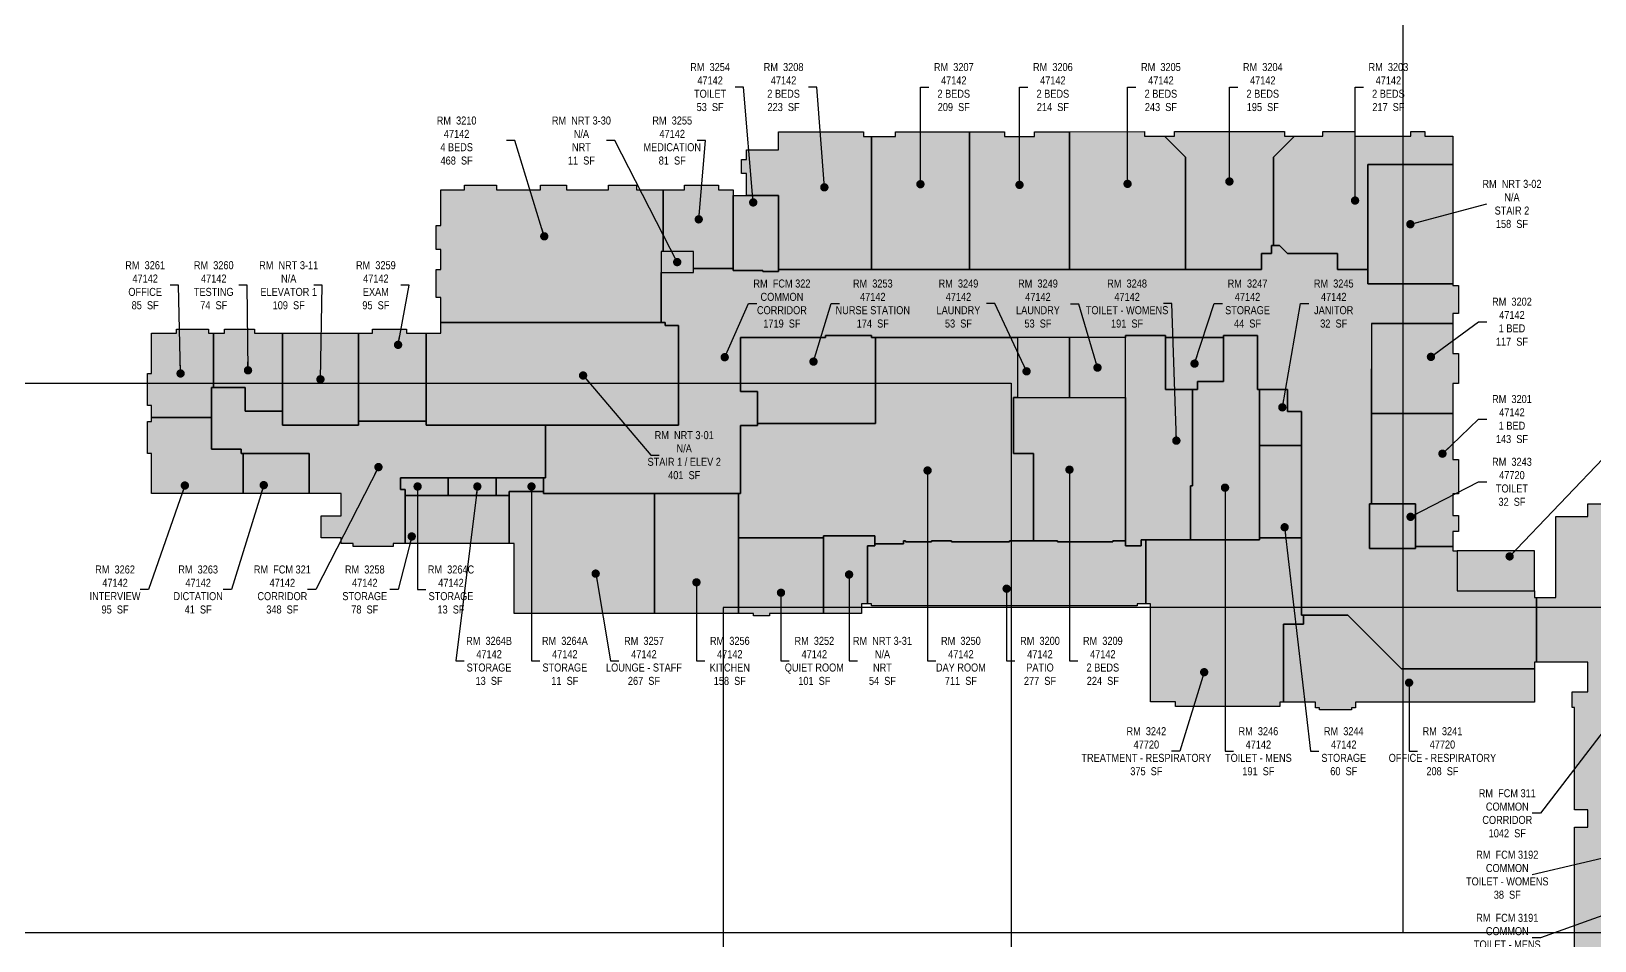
# Model space of a CAD drawing. Header units: inches. Extents: x -324 to 5663, y -491 to 4257.
# Drawn here: x 906 to 3251, y 1010 to 2373 of the extents above; entities that cross this region are included whole.
import ezdxf

# ---------------------------------------------------------------- set-up
doc = ezdxf.new("R2010")
doc.units = ezdxf.units.IN
doc.header["$LTSCALE"] = 48
doc.header["$MEASUREMENT"] = 0
for name, color, linetype in [('0-LABEL', 3, 'Continuous'), ('1-NRT', 200, 'Continuous'), ('1-NRT-PTN', 253, 'Continuous'), ('3-FCM', 190, 'Continuous'), ('3-FCM-PTN', 9, 'Continuous'), ('4-OCC', 6, 'Continuous'), ('4-OCC-PTN', 95, 'Continuous')]:
    doc.layers.add(name, color=color, linetype=linetype)
doc.layers.add('VP-Window', color=2, linetype='Continuous', plot=False)
doc.styles.add('ArialN', font='ARIALN.TTF')
doc.dimstyles.new('AB-200', dxfattribs={"dimscale": 200, "dimtxt": 0.070312, "dimasz": 0.0625, "dimexe": 0.0625, "dimexo": 0.125, "dimgap": 0.1875, "dimtad": 0, "dimdec": 4, "dimrnd": 0.0625, "dimzin": 0, "dimdsep": 46, "dimlunit": 4, "dimtxsty": 'ArialN', "dimblk": 'ARCHTICK', "dimcen": 0.0625, "dimclrd": 256, "dimclre": 256, "dimclrt": 256, "dimadec": 0, "dimazin": 0, "dimtfac": 1, "dimtdec": 4, "dimtofl": 0, "dimtmove": 2, "dimatfit": 3, "dimldrblk": 'DOT', "dimfxl": 0, "dimfrac": 2, "dimtolj": 1, "dimtzin": 0, "dimlwd": -1, "dimlwe": -1, "dimarcsym": 0})

# ---------------------------------------------------------------- blocks, each defined once
blk = doc.blocks.new('_ArchTick')
at = {"const_width": 0.15}
blk.add_lwpolyline([(-0.5, -0.5), (0.5, 0.5)], dxfattribs=at)
blk = doc.blocks.new('_Dot')
at = {"lineweight": -2}
blk.add_line((-0.5, 0), (-1, 0), dxfattribs=at)
at = {"const_width": 0.5}
blk.add_lwpolyline([(-0.25, 0, 1), (0.25, 0, 1)], format="xyb", close=True, dxfattribs=at)

msp = doc.modelspace()

# ---------------------------------------------------------------- hatches: boundary and pattern name
at = {"layer": '1-NRT-PTN'}
for points in [[(2910.5, 2173.5), (3037.77962, 2173.5), (3037.77962, 1994.71625), (2910.5, 1994.71625)], [(1899, 2043), (1850.5, 2043), (1850.5, 2011.5), (1899, 2011.5)], [(1520.5, 1936.49498), (1856.5, 1936.49498), (1856.5, 1932), (1876.5, 1932), (1876.5, 1782.5), (1498.44951, 1782.5), (1498.44951, 1920.5), (1520.5, 1920.5)], [(1282.77962, 1920.5), (1396.77962, 1920.5), (1396.77962, 1782.5), (1282.77962, 1782.5)], [(2094, 1500.5), (2094, 1616.96908), (2170.97256, 1616.96908), (2170.97256, 1602), (2160, 1602), (2160, 1515), (2151, 1515), (2151, 1500.5)]]:
    msp.add_hatch(color=256, dxfattribs=at).paths.add_polyline_path(points)
at = {"layer": '3-FCM-PTN'}
for points in [[(3163.5, 1524.3241), (3163.5, 1427.16877), (3160.5, 1427.16877), (3160.5, 1417.16877), (2961, 1417.16877), (2880.38983, 1497.77894), (2811, 1497.77894), (2811, 1803), (2790, 1803), (2790, 1836), (2745, 1836), (2745, 1917), (2694, 1917), (2694, 1914), (2607, 1914), (2607, 1917), (2547, 1917), (2547, 1914), (2165.93203, 1914), (2165.93203, 1917), (2097, 1917), (2097, 1914), (1969.86592, 1914), (1969.86592, 1833), (1994.93, 1833), (1995, 1782), (1969.87389, 1782), (1969.87389, 1680.5), (1674, 1680.5), (1674, 1704), (1677, 1704), (1677, 1782.5), (1876.5, 1782.5), (1876.5, 1932), (1856.5, 1932), (1856.5, 1936.49498), (1850.5, 1936.49498), (1850.5, 2011.5), (1899, 2011.5), (1899, 2017.5), (1958.58244, 2017.5), (1958.58244, 2014.5), (2003.20176, 2014.5), (2003.20176, 2013), (2026.77962, 2013), (2026.77962, 2016), (2751, 2016), (2751, 2040), (2766, 2040), (2766, 2052), (2778, 2052), (2790, 2040), (2865, 2040), (2865, 2016), (2910.5, 2016.14388), (2910.5, 1994.71625), (3037.77962, 1994.71625), (3037.77962, 1992.25502), (3046.13981, 1992.25502), (3046.13981, 1950.25502), (3037.77962, 1950.25502), (3037.77962, 1934.9867), (2916, 1934.9867), (2916, 1665), (2913, 1665), (2913, 1597.70249), (2982, 1597.77019), (2982, 1601.0198), (3037.71544, 1601.0198), (3037.77962, 1594.5), (3044.49837, 1594.5), (3044.49837, 1534.3241), (3160.5, 1534.3241), (3160.5, 1524.3241)], [(3613.73572, 1646.17644), (3613.73572, 1548), (3544.5, 1548), (3544.5, 1515), (3360.5, 1515), (3360.5, 1549), (3334.5, 1549), (3334.5, 1509), (3371.5, 1509), (3371.5, 1426), (3334.5, 1426), (3334.5, 1400), (3353.5, 1400), (3353.5, 1206), (3334.5, 1206), (3334.5, 1180), (3363.49586, 1180), (3363.49586, 1063.375), (3340.5, 1063.375), (3340.5, 833), (3240.5, 833), (3240.5, 836), (3220.5, 836), (3220.5, 924), (3240.5, 924), (3240.5, 950), (3220.5, 950), (3220.5, 1180), (3240.5, 1180), (3240.5, 1206), (3220.5, 1206), (3220.5, 1359.5), (3216.73572, 1359.5), (3216.73572, 1382.95943), (3240.5, 1382.95943), (3240.5, 1427.16877), (3163.5, 1427.16877), (3163.5, 1524.3241), (3192.5, 1524.3241), (3192.5, 1646), (3240.5, 1646), (3240.5, 1665), (3334.5, 1665), (3334.5, 1646), (3360.5, 1646), (3360.5, 1665), (3552, 1665), (3552, 1646.17644)]]:
    msp.add_hatch(color=256, dxfattribs=at).paths.add_polyline_path(points)
at = {"layer": '4-OCC-PTN'}
h = msp.add_hatch(color=52, dxfattribs=at)
h.dxf.hatch_style = 1
h.paths.add_polyline_path([(1978.77962, 2127.25502), (1978.77962, 2160.25502), (1971.13981, 2160.25502), (1971.13981, 2181.25502), (1978.77962, 2181.25502), (1978.77962, 2195.5), (2026.77962, 2195.5), (2026.77962, 2222.76392), (2153.86276, 2222.76392), (2153.86276, 2215.80293), (2165.96938, 2215.7972), (2165.96938, 2016), (2026.77962, 2016), (2026.77962, 2127.25502)])
h = msp.add_hatch(color=52, dxfattribs=at)
h.dxf.hatch_style = 1
h.paths.add_polyline_path([(2166.0639, 2016), (2166.0639, 2076), (2165.96938, 2215.79714), (2201.89354, 2215.79714), (2201.89354, 2222.85857), (2312.96306, 2222.85857), (2312.96306, 2016)])
h = msp.add_hatch(color=52, dxfattribs=at)
h.dxf.hatch_style = 1
h.paths.add_polyline_path([(2312.96306, 2016), (2312.96306, 2222.85857), (2365.44049, 2222.85857), (2365.44839, 2215.86121), (2410.43971, 2215.69799), (2410.46557, 2222.82637), (2463.15879, 2222.82637), (2463.15879, 2016)])
h = msp.add_hatch(color=52, dxfattribs=at)
h.dxf.hatch_style = 1
h.paths.add_polyline_path([(2463.15879, 2016), (2463.15879, 2222.82637), (2575.44049, 2222.87721), (2575.44049, 2216.15162), (2605.34511, 2216.15162), (2637, 2184.43862), (2637, 2016)])
h = msp.add_hatch(color=52, dxfattribs=at)
h.dxf.hatch_style = 1
h.paths.add_polyline_path([(2637, 2016), (2637, 2184.43862), (2605.34511, 2216.15162), (2620.44049, 2216.15162), (2620.44049, 2222.88798), (2785.44049, 2222.91905), (2785.44049, 2216.17473), (2800.34865, 2216.17473), (2769, 2184.79633), (2769, 2052), (2766, 2052), (2766, 2040), (2751, 2040), (2751, 2016)])
h = msp.add_hatch(color=52, dxfattribs=at)
h.dxf.hatch_style = 1
h.paths.add_polyline_path([(2769, 2052), (2769, 2184.79633), (2800.34865, 2216.17473), (2842.77962, 2216.17473), (2842.79871, 2223.01351), (2890.77962, 2223.01351), (2890.77962, 2216.23674), (2974.77962, 2216.23674), (2974.77962, 2222.9879), (2995.80701, 2222.9879), (2995.80701, 2216.23674), (3037.77962, 2216.23674), (3037.77962, 2173.5), (2910.5, 2173.5), (2910.5, 2016.14388), (2865, 2016.14388), (2865, 2040), (2790, 2040), (2778, 2052)])
h = msp.add_hatch(color=52, dxfattribs=at)
h.dxf.hatch_style = 1
h.paths.add_polyline_path([(1520.5, 1936.49498), (1520.5, 1974.25502), (1513.5, 1974.25502), (1513.5, 2016.25502), (1520.5, 2016.25502), (1520.5, 2046.25502), (1513.5, 2046.25502), (1513.5, 2082.25502), (1520.5, 2082.25502), (1520.5, 2135.5), (1555.77962, 2135.5), (1555.77962, 2142.5), (1603.77962, 2142.5), (1603.77962, 2135.5), (1669.77962, 2135.5), (1669.77962, 2142.5), (1708.77962, 2142.5), (1708.77962, 2135.5), (1771.77962, 2135.5), (1771.77962, 2142.5), (1813.77962, 2142.5), (1813.77962, 2135.5), (1853.5, 2135.5), (1853.5, 2043), (1850.5, 2043), (1850.5, 1936.49498)])
h = msp.add_hatch(color=52, dxfattribs=at)
h.dxf.hatch_style = 1
h.paths.add_polyline_path([(1853.5, 2043), (1853.5, 2135.5), (1885.77962, 2135.5), (1885.77962, 2142.5), (1936.77962, 2142.5), (1936.77962, 2135.5), (1958.58244, 2135.5), (1958.58244, 2017.5), (1899, 2017.5), (1899, 2043)])
h = msp.add_hatch(color=52, dxfattribs=at)
h.dxf.hatch_style = 1
h.paths.add_polyline_path([(2026.77962, 2013), (2003.20176, 2013), (2003.20176, 2014.5), (1958.58244, 2014.5), (1958.58244, 2127.25502), (2026.77962, 2127.25502)])
h = msp.add_hatch(color=52, dxfattribs=at)
h.dxf.hatch_style = 1
h.paths.add_polyline_path([(1176.5, 1794), (1086.5, 1794), (1086.5, 1812.25502), (1080.5, 1812.25502), (1080.5, 1860.25502), (1086.5, 1860.25502), (1086.5, 1920.5), (1123.77962, 1920.5), (1123.77962, 1926.5), (1171.77962, 1926.5), (1171.77962, 1920.5), (1179.5, 1920.5), (1179.5, 1839), (1176.5, 1839)])
h = msp.add_hatch(color=52, dxfattribs=at)
h.dxf.hatch_style = 1
h.paths.add_polyline_path([(1179.5, 1839), (1179.5, 1920.5), (1195.77962, 1920.5), (1195.77962, 1926.5), (1240.77962, 1926.5), (1240.77962, 1920.5), (1282.77962, 1920.5), (1282.77962, 1803.5), (1227, 1803.5), (1227, 1839)])
h = msp.add_hatch(color=52, dxfattribs=at)
h.dxf.hatch_style = 1
h.paths.add_polyline_path([(1396.77962, 1788.5), (1396.77962, 1920.5), (1417.77962, 1920.5), (1417.77962, 1926.5), (1468.77962, 1926.5), (1468.77962, 1920.5), (1498.44951, 1920.5), (1498.44951, 1788.5)])
h = msp.add_hatch(color=52, dxfattribs=at)
h.dxf.hatch_style = 1
h.paths.add_polyline_path([(2916.5, 1934.9867), (3037.77962, 1934.9867), (3037.77962, 1890.25502), (3046.13981, 1890.25502), (3046.13981, 1845.25502), (3037.77962, 1845.25502), (3037.77962, 1799.99928), (2916, 1799.99928)])
h = msp.add_hatch(color=52, dxfattribs=at)
h.dxf.hatch_style = 1
h.paths.add_polyline_path([(1995, 1785), (2172, 1785), (2171.93203, 1914), (2385, 1914), (2385, 1824), (2379, 1824), (2379, 1740), (2409, 1740), (2409, 1609.5), (2373, 1609.5), (2373, 1608), (2286, 1608), (2286, 1609.48454), (2256, 1609.48454), (2256, 1608), (2217, 1608), (2217, 1609.48454), (2214, 1609.48454), (2214, 1605), (2170.97256, 1605), (2170.97256, 1616.96908), (2094, 1616.96908), (2094, 1613.98454), (1966.75572, 1613.98454), (1966.75572, 1680.5), (1969.87389, 1680.5), (1969.87389, 1782), (1994.99995, 1782.03449)])
h = msp.add_hatch(color=52, dxfattribs=at)
h.dxf.hatch_style = 1
h.paths.add_polyline_path([(1995, 1785), (1994.93, 1832.9999), (1969.86592, 1833), (1969.86592, 1914), (2097, 1914), (2097, 1917), (2165.93203, 1917), (2165.93203, 1914), (2171.93203, 1914), (2172, 1785)])
h = msp.add_hatch(color=52, dxfattribs=at)
h.dxf.hatch_style = 1
h.paths.add_polyline_path([(2385, 1824), (2463, 1824), (2463, 1914), (2385, 1914)])
h = msp.add_hatch(color=52, dxfattribs=at)
h.dxf.hatch_style = 1
h.paths.add_polyline_path([(2463, 1824), (2547, 1824), (2547, 1914), (2463, 1914)])
h = msp.add_hatch(color=52, dxfattribs=at)
h.dxf.hatch_style = 1
h.paths.add_polyline_path([(2644.5, 1611), (2570.5, 1611), (2570.5, 1602), (2547, 1602), (2547, 1917), (2607, 1917), (2607, 1836), (2647.5, 1836), (2647.5, 1692), (2644.5, 1692)])
h = msp.add_hatch(color=52, dxfattribs=at)
h.dxf.hatch_style = 1
h.paths.add_polyline_path([(2607, 1836), (2607, 1914), (2694, 1914), (2694, 1848), (2655, 1848), (2655, 1836)])
h = msp.add_hatch(color=52, dxfattribs=at)
h.dxf.hatch_style = 1
h.paths.add_polyline_path([(2644.5, 1611), (2644.5, 1692), (2647.5, 1692), (2647.5, 1836), (2655, 1836), (2655, 1848), (2694, 1848), (2694, 1917), (2745, 1917), (2745, 1836), (2748, 1836), (2748, 1611)])
h = msp.add_hatch(color=52, dxfattribs=at)
h.dxf.hatch_style = 1
h.paths.add_polyline_path([(1677, 1782.5), (1677, 1704), (1459.77962, 1704), (1459.77962, 1686.5), (1467, 1686.5), (1467, 1605.25502), (1449, 1605.25502), (1449, 1600.75502), (1389, 1600.75502), (1389, 1605.25502), (1371, 1605.25502), (1371, 1614), (1341, 1614), (1341, 1647), (1371, 1647), (1371, 1680.5), (1323, 1680.5), (1323, 1740), (1221, 1740), (1221, 1746.5), (1176.5, 1746.5), (1176.5, 1839), (1227, 1839), (1227, 1803.5), (1282.77962, 1803.5), (1282.77962, 1782.5), (1396.77962, 1782.5), (1396.77962, 1788.5), (1498.44951, 1788.5), (1498.44951, 1782.5)])
h = msp.add_hatch(color=52, dxfattribs=at)
h.dxf.hatch_style = 1
h.paths.add_polyline_path([(2748, 1752), (2748, 1836), (2790, 1836), (2790, 1803), (2811, 1803), (2811, 1752)])
h = msp.add_hatch(color=52, dxfattribs=at)
h.dxf.hatch_style = 1
h.paths.add_polyline_path([(2409, 1609.5), (2409, 1740), (2379, 1740), (2379, 1824), (2547, 1824), (2547, 1609.48291), (2528, 1609.46908), (2528, 1607.96908), (2445, 1608), (2445, 1609.5)])
h = msp.add_hatch(color=52, dxfattribs=at)
h.dxf.hatch_style = 1
h.paths.add_polyline_path([(1224, 1740), (1224, 1680.5), (1086.5, 1680.5), (1086.5, 1740.25502), (1080.5, 1740.25502), (1080.5, 1788.25502), (1086.5, 1788.25502), (1086.5, 1794), (1176.5, 1794), (1176.5, 1746.5), (1221, 1746.5), (1221, 1740)])
h = msp.add_hatch(color=52, dxfattribs=at)
h.dxf.hatch_style = 1
h.paths.add_polyline_path([(2916, 1799.99928), (3037.77962, 1799.99928), (3037.77962, 1731), (3046.13981, 1731), (3046.13981, 1680), (3037.77962, 1680), (3037.77962, 1647.25502), (3046.13981, 1647.25502), (3046.13981, 1623.25502), (3037.77962, 1623.25502), (3037.71544, 1601.0198), (2981.99954, 1601.0198), (2982, 1665), (2916, 1665)])
h = msp.add_hatch(color=52, dxfattribs=at)
h.dxf.hatch_style = 1
h.paths.add_polyline_path([(1224, 1680.5), (1224, 1740), (1323, 1740), (1323, 1680.5)])
h = msp.add_hatch(color=52, dxfattribs=at)
h.dxf.hatch_style = 1
h.paths.add_polyline_path([(2748, 1614), (2748, 1752), (2811, 1752), (2811, 1614)])
h = msp.add_hatch(color=52, dxfattribs=at)
h.dxf.hatch_style = 1
h.paths.add_polyline_path([(1467, 1677.5), (1467, 1686.5), (1459.77962, 1686.5), (1459.77962, 1704), (1531.5, 1704), (1531.5, 1677.5)])
h = msp.add_hatch(color=52, dxfattribs=at)
h.dxf.hatch_style = 1
h.paths.add_polyline_path([(1531.5, 1704), (1603.5, 1704), (1603.5, 1677.5), (1531.5, 1677.5)])
h = msp.add_hatch(color=52, dxfattribs=at)
h.dxf.hatch_style = 1
h.paths.add_polyline_path([(1603.5, 1677.5), (1603.5, 1704), (1674, 1704), (1674, 1683.5), (1623, 1683.5), (1623, 1677.5)])
h = msp.add_hatch(color=52, dxfattribs=at)
h.dxf.hatch_style = 1
h.paths.add_polyline_path([(1467, 1677.5), (1623, 1677.5), (1623, 1605.25502), (1467, 1605.25502)])
h = msp.add_hatch(color=52, dxfattribs=at)
h.dxf.hatch_style = 1
h.paths.add_polyline_path([(1623, 1605.25502), (1623, 1683.5), (1674, 1683.5), (1674, 1680.5), (1840.5, 1680.5), (1840.5, 1500.5), (1630.5, 1500.5), (1630.5, 1605.25502)])
h = msp.add_hatch(color=52, dxfattribs=at)
h.dxf.hatch_style = 1
h.paths.add_polyline_path([(1966.75572, 1500.5), (1840.5, 1500.5), (1840.5, 1680.5), (1966.75572, 1680.5)])
for points in [[(2913, 1665), (2982, 1665), (2982, 1597.77019), (2913, 1597.77019)], [(2577.5, 1515), (2577.5, 1611), (2748, 1611), (2748, 1614), (2811, 1614), (2811, 1497.77894), (2814, 1497.77894), (2814, 1484.53098), (2784, 1484.53098), (2784, 1367.5), (2778.24147, 1367.5), (2778.24147, 1360.83172), (2622.07465, 1360.83172), (2622, 1367.64835), (2584.5, 1367.64835), (2584.5, 1515)], [(3044.49837, 1534.3241), (3160.5, 1534.3241), (3160.5, 1594.5), (3044.49837, 1594.5)], [(2784, 1367.5), (2784, 1484.53098), (2814, 1484.53098), (2814, 1497.77894), (2880.38983, 1497.77894), (2961, 1417.16877), (3160.5, 1417.16877), (3160.5, 1367.5), (2892, 1367.5), (2892, 1359), (2886, 1359), (2886, 1356), (2838, 1356), (2838, 1359), (2832, 1359), (2832, 1367.5)]]:
    msp.add_hatch(color=33, dxfattribs=at).paths.add_polyline_path(points)
h = msp.add_hatch(color=52, dxfattribs=at)
h.dxf.hatch_style = 1
h.paths.add_polyline_path([(1966.75572, 1500.5), (1966.75572, 1613.98454), (2094, 1613.98454), (2094, 1500.5), (2013, 1500.5), (2013, 1497), (1989, 1497), (1989, 1500.5)])
h = msp.add_hatch(color=52, dxfattribs=at)
h.dxf.hatch_style = 1
h.paths.add_polyline_path([(2170.97256, 1605), (2214, 1605), (2214, 1609.48454), (2217, 1609.48454), (2217, 1608), (2256, 1608), (2256, 1609.48454), (2286, 1609.48454), (2286, 1608), (2373, 1608), (2373, 1609.5), (2445, 1609.5), (2445, 1608), (2528, 1608), (2528, 1609.46908), (2547, 1609.48291), (2547, 1602), (2570.5, 1602), (2570.5, 1611), (2577.5, 1611), (2577.5, 1515), (2564.5, 1515), (2564.5, 1512), (2166, 1512), (2166, 1515), (2160, 1515), (2160, 1602), (2170.97256, 1602)])

# ---------------------------------------------------------------- linework, layer by layer
at = {"layer": '1-NRT'}
for points in [[(2910.5, 2173.5), (3037.77962, 2173.5), (3037.77962, 1994.71625), (2910.5, 1994.71625)], [(1899, 2043), (1850.5, 2043), (1850.5, 2011.5), (1899, 2011.5)], [(1520.5, 1936.49498), (1856.5, 1936.49498), (1856.5, 1932), (1876.5, 1932), (1876.5, 1782.5), (1498.44951, 1782.5), (1498.44951, 1920.5), (1520.5, 1920.5)], [(1282.77962, 1920.5), (1396.77962, 1920.5), (1396.77962, 1782.5), (1282.77962, 1782.5)], [(2094, 1500.5), (2094, 1616.96908), (2170.97256, 1616.96908), (2170.97256, 1602), (2160, 1602), (2160, 1515), (2151, 1515), (2151, 1500.5)]]:
    msp.add_lwpolyline(points, close=True, dxfattribs=at)
at = {"layer": '3-FCM'}
msp.add_lwpolyline([(3340.5, 833), (3240.5, 833), (3240.5, 836), (3220.5, 836), (3220.5, 924), (3240.5, 924), (3240.5, 950), (3220.5, 950), (3220.5, 1180), (3240.5, 1180), (3240.5, 1206), (3220.5, 1206), (3220.5, 1359.5), (3216.73572, 1359.5), (3216.73572, 1382.95943), (3240.5, 1382.95943), (3240.5, 1427.16877), (3163.5, 1427.16877), (3163.5, 1524.3241), (3192.5, 1524.3241), (3192.5, 1646), (3240.5, 1646), (3240.5, 1665), (3334.5, 1665)], dxfattribs=at)
at = {"layer": '4-OCC'}
for points in [[(1978.77962, 2127.25502), (1978.77962, 2160.25502), (1971.13981, 2160.25502), (1971.13981, 2181.25502), (1978.77962, 2181.25502), (1978.77962, 2195.5), (2026.77962, 2195.5), (2026.77962, 2222.76392), (2153.86276, 2222.76392), (2153.86276, 2215.80293), (2165.96938, 2215.7972), (2165.96938, 2016), (2026.77962, 2016), (2026.77962, 2127.25502)], [(2166.0639, 2016), (2166.0639, 2076), (2165.96938, 2215.79714), (2201.89354, 2215.79714), (2201.89354, 2222.85857), (2312.96306, 2222.85857), (2312.96306, 2016)], [(2312.96306, 2016), (2312.96306, 2222.85857), (2365.44049, 2222.85857), (2365.44839, 2215.86121), (2410.43971, 2215.69799), (2410.46557, 2222.82637), (2463.15879, 2222.82637), (2463.15879, 2016)], [(2463.15879, 2016), (2463.15879, 2222.82637), (2575.44049, 2222.87721), (2575.44049, 2216.15162), (2605.34511, 2216.15162), (2637, 2184.43862), (2637, 2016)], [(2637, 2016), (2637, 2184.43862), (2605.34511, 2216.15162), (2620.44049, 2216.15162), (2620.44049, 2222.88798), (2785.44049, 2222.91905), (2785.44049, 2216.17473), (2800.34865, 2216.17473), (2769, 2184.79633), (2769, 2052), (2766, 2052), (2766, 2040), (2751, 2040), (2751, 2016)], [(2769, 2052), (2769, 2184.79633), (2800.34865, 2216.17473), (2842.77962, 2216.17473), (2842.79871, 2223.01351), (2890.77962, 2223.01351), (2890.77962, 2216.23674), (2974.77962, 2216.23674), (2974.77962, 2222.9879), (2995.80701, 2222.9879), (2995.80701, 2216.23674), (3037.77962, 2216.23674), (3037.77962, 2173.5), (2910.5, 2173.5), (2910.5, 2016.14388), (2865, 2016.14388), (2865, 2040), (2790, 2040), (2778, 2052)], [(1520.5, 1936.49498), (1520.5, 1974.25502), (1513.5, 1974.25502), (1513.5, 2016.25502), (1520.5, 2016.25502), (1520.5, 2046.25502), (1513.5, 2046.25502), (1513.5, 2082.25502), (1520.5, 2082.25502), (1520.5, 2135.5), (1555.77962, 2135.5), (1555.77962, 2142.5), (1603.77962, 2142.5), (1603.77962, 2135.5), (1669.77962, 2135.5), (1669.77962, 2142.5), (1708.77962, 2142.5), (1708.77962, 2135.5), (1771.77962, 2135.5), (1771.77962, 2142.5), (1813.77962, 2142.5), (1813.77962, 2135.5), (1853.5, 2135.5), (1853.5, 2043), (1850.5, 2043), (1850.5, 1936.49498)], [(1853.5, 2043), (1853.5, 2135.5), (1885.77962, 2135.5), (1885.77962, 2142.5), (1936.77962, 2142.5), (1936.77962, 2135.5), (1958.58244, 2135.5), (1958.58244, 2017.5), (1899, 2017.5), (1899, 2043)], [(2026.77962, 2013), (2003.20176, 2013), (2003.20176, 2014.5), (1958.58244, 2014.5), (1958.58244, 2127.25502), (2026.77962, 2127.25502)], [(3163.5, 1524.3241), (3163.5, 1427.16877), (3160.5, 1427.16877), (3160.5, 1417.16877), (2961, 1417.16877), (2880.38983, 1497.77894), (2811, 1497.77894), (2811, 1803), (2790, 1803), (2790, 1836), (2745, 1836), (2745, 1917), (2694, 1917), (2694, 1914), (2607, 1914), (2607, 1917), (2547, 1917), (2547, 1914), (2165.93203, 1914), (2165.93203, 1917), (2097, 1917), (2097, 1914), (1969.86592, 1914), (1969.86592, 1833), (1994.93, 1833), (1995, 1782), (1969.87389, 1782), (1969.87389, 1680.5), (1674, 1680.5), (1674, 1704), (1677, 1704), (1677, 1782.5), (1876.5, 1782.5), (1876.5, 1932), (1856.5, 1932), (1856.5, 1936.49498), (1850.5, 1936.49498), (1850.5, 2011.5), (1899, 2011.5), (1899, 2017.5), (1958.58244, 2017.5), (1958.58244, 2014.5), (2003.20176, 2014.5), (2003.20176, 2013), (2026.77962, 2013), (2026.77962, 2016), (2751, 2016), (2751, 2040), (2766, 2040), (2766, 2052), (2778, 2052), (2790, 2040), (2865, 2040), (2865, 2016), (2910.5, 2016.14388), (2910.5, 1994.71625), (3037.77962, 1994.71625), (3037.77962, 1992.25502), (3046.13981, 1992.25502), (3046.13981, 1950.25502), (3037.77962, 1950.25502), (3037.77962, 1934.9867), (2916, 1934.9867), (2916, 1665), (2913, 1665), (2913, 1597.70249), (2982, 1597.77019), (2982, 1601.0198), (3037.71544, 1601.0198), (3037.77962, 1594.5), (3044.49837, 1594.5), (3044.49837, 1534.3241), (3160.5, 1534.3241), (3160.5, 1524.3241)], [(1176.5, 1794), (1086.5, 1794), (1086.5, 1812.25502), (1080.5, 1812.25502), (1080.5, 1860.25502), (1086.5, 1860.25502), (1086.5, 1920.5), (1123.77962, 1920.5), (1123.77962, 1926.5), (1171.77962, 1926.5), (1171.77962, 1920.5), (1179.5, 1920.5), (1179.5, 1839), (1176.5, 1839)], [(1179.5, 1839), (1179.5, 1920.5), (1195.77962, 1920.5), (1195.77962, 1926.5), (1240.77962, 1926.5), (1240.77962, 1920.5), (1282.77962, 1920.5), (1282.77962, 1803.5), (1227, 1803.5), (1227, 1839)], [(1396.77962, 1788.5), (1396.77962, 1920.5), (1417.77962, 1920.5), (1417.77962, 1926.5), (1468.77962, 1926.5), (1468.77962, 1920.5), (1498.44951, 1920.5), (1498.44951, 1788.5)], [(2916.5, 1934.9867), (3037.77962, 1934.9867), (3037.77962, 1890.25502), (3046.13981, 1890.25502), (3046.13981, 1845.25502), (3037.77962, 1845.25502), (3037.77962, 1799.99928), (2916, 1799.99928)], [(1995, 1785), (2172, 1785), (2171.93203, 1914), (2385, 1914), (2385, 1824), (2379, 1824), (2379, 1740), (2409, 1740), (2409, 1609.5), (2373, 1609.5), (2373, 1608), (2286, 1608), (2286, 1609.48454), (2256, 1609.48454), (2256, 1608), (2217, 1608), (2217, 1609.48454), (2214, 1609.48454), (2214, 1605), (2170.97256, 1605), (2170.97256, 1616.96908), (2094, 1616.96908), (2094, 1613.98454), (1966.75572, 1613.98454), (1966.75572, 1680.5), (1969.87389, 1680.5), (1969.87389, 1782), (1994.99995, 1782.03449)], [(1995, 1785), (1994.93, 1832.9999), (1969.86592, 1833), (1969.86592, 1914), (2097, 1914), (2097, 1917), (2165.93203, 1917), (2165.93203, 1914), (2171.93203, 1914), (2172, 1785)], [(2385, 1824), (2463, 1824), (2463, 1914), (2385, 1914), (2385, 1824)], [(2463, 1824), (2547, 1824), (2547, 1914), (2463, 1914)], [(2644.5, 1611), (2570.5, 1611), (2570.5, 1602), (2547, 1602), (2547, 1917), (2607, 1917), (2607, 1836), (2647.5, 1836), (2647.5, 1692), (2644.5, 1692)], [(2644.5, 1611), (2644.5, 1692), (2647.5, 1692), (2647.5, 1836), (2655, 1836), (2655, 1848), (2694, 1848), (2694, 1917), (2745, 1917), (2745, 1836), (2748, 1836), (2748, 1611)], [(1677, 1782.5), (1677, 1704), (1459.77962, 1704), (1459.77962, 1686.5), (1467, 1686.5), (1467, 1605.25502), (1449, 1605.25502), (1449, 1600.75502), (1389, 1600.75502), (1389, 1605.25502), (1371, 1605.25502), (1371, 1614), (1341, 1614), (1341, 1647), (1371, 1647), (1371, 1680.5), (1323, 1680.5), (1323, 1740), (1221, 1740), (1221, 1746.5), (1176.5, 1746.5), (1176.5, 1839), (1227, 1839), (1227, 1803.5), (1282.77962, 1803.5), (1282.77962, 1782.5), (1396.77962, 1782.5), (1396.77962, 1788.5), (1498.44951, 1788.5), (1498.44951, 1782.5)], [(2748, 1752), (2748, 1836), (2790, 1836), (2790, 1803), (2811, 1803), (2811, 1752)], [(2409, 1609.5), (2409, 1740), (2379, 1740), (2379, 1824), (2547, 1824), (2547, 1609.48291), (2528, 1609.46908), (2528, 1607.96908), (2445, 1608), (2445, 1609.5)], [(1224, 1740), (1224, 1680.5), (1086.5, 1680.5), (1086.5, 1740.25502), (1080.5, 1740.25502), (1080.5, 1788.25502), (1086.5, 1788.25502), (1086.5, 1794), (1176.5, 1794), (1176.5, 1746.5), (1221, 1746.5), (1221, 1740)], [(2916, 1799.99928), (3037.77962, 1799.99928), (3037.77962, 1731), (3046.13981, 1731), (3046.13981, 1680), (3037.77962, 1680), (3037.77962, 1647.25502), (3046.13981, 1647.25502), (3046.13981, 1623.25502), (3037.77962, 1623.25502), (3037.71544, 1601.0198), (2981.99954, 1601.0198), (2982, 1665), (2916, 1665)], [(1224, 1680.5), (1224, 1740), (1323, 1740), (1323, 1680.5)], [(2748, 1614), (2748, 1752), (2811, 1752), (2811, 1614)], [(1467, 1677.5), (1467, 1686.5), (1459.77962, 1686.5), (1459.77962, 1704), (1531.5, 1704), (1531.5, 1677.5)], [(1531.5, 1704), (1603.5, 1704), (1603.5, 1677.5), (1531.5, 1677.5)], [(1603.5, 1677.5), (1603.5, 1704), (1674, 1704), (1674, 1683.5), (1623, 1683.5), (1623, 1677.5)], [(1467, 1677.5), (1623, 1677.5), (1623, 1605.25502), (1467, 1605.25502)], [(1623, 1605.25502), (1623, 1683.5), (1674, 1683.5), (1674, 1680.5), (1840.5, 1680.5), (1840.5, 1500.5), (1630.5, 1500.5), (1630.5, 1605.25502)], [(1966.75572, 1500.5), (1840.5, 1500.5), (1840.5, 1680.5), (1966.75572, 1680.5)], [(2913, 1665), (2982, 1665), (2982, 1597.77019), (2913, 1597.77019)], [(1966.75572, 1500.5), (1966.75572, 1613.98454), (2094, 1613.98454), (2094, 1500.5), (2013, 1500.5), (2013, 1497), (1989, 1497), (1989, 1500.5)], [(2170.97256, 1605), (2214, 1605), (2214, 1609.48454), (2217, 1609.48454), (2217, 1608), (2256, 1608), (2256, 1609.48454), (2286, 1609.48454), (2286, 1608), (2373, 1608), (2373, 1609.5), (2445, 1609.5), (2445, 1608), (2528, 1608), (2528, 1609.46908), (2547, 1609.48291), (2547, 1602), (2570.5, 1602), (2570.5, 1611), (2577.5, 1611), (2577.5, 1515), (2564.5, 1515), (2564.5, 1512), (2166, 1512), (2166, 1515), (2160, 1515), (2160, 1602), (2170.97256, 1602)], [(2577.5, 1515), (2577.5, 1611), (2748, 1611), (2748, 1614), (2811, 1614), (2811, 1497.77894), (2814, 1497.77894), (2814, 1484.53098), (2784, 1484.53098), (2784, 1367.5), (2778.24147, 1367.5), (2778.24147, 1360.83172), (2622.07465, 1360.83172), (2622, 1367.64835), (2584.5, 1367.64835), (2584.5, 1515)], [(3044.49837, 1534.3241), (3160.5, 1534.3241), (3160.5, 1594.5), (3044.49837, 1594.5)], [(2784, 1367.5), (2784, 1484.53098), (2814, 1484.53098), (2814, 1497.77894), (2880.38983, 1497.77894), (2961, 1417.16877), (3160.5, 1417.16877), (3160.5, 1367.5), (2892, 1367.5), (2892, 1359), (2886, 1359), (2886, 1356), (2838, 1356), (2838, 1359), (2832, 1359), (2832, 1367.5)]]:
    msp.add_lwpolyline(points, close=True, dxfattribs=at)
at = {"layer": '4-OCC-PTN', "color": 52}
msp.add_lwpolyline([(2607, 1836), (2607, 1914), (2694, 1914), (2694, 1848), (2655, 1848), (2655, 1836)], close=True, dxfattribs=at)
at = {"layer": 'VP-Window', "color": 5}
for points in [[(767.5, 3021.5), (3467.5, 3021.5), (3467.5, 1021.5), (767.5, 1021.5)], [(1943.5, -490.5), (4643.5, -490.5), (4643.5, 1509.5), (1943.5, 1509.5)]]:
    msp.add_lwpolyline(points, close=True, dxfattribs=at)
at = {"layer": 'VP-Window'}
for points in [[(2963.5, 3021.5), (5663.5, 3021.5), (5663.5, 1021.5), (2963.5, 1021.5)], [(-324.5, 1845.5), (2375.5, 1845.5), (2375.5, -154.5), (-324.5, -154.5)]]:
    msp.add_lwpolyline(points, close=True, dxfattribs=at)

# ---------------------------------------------------------------- texts
at = {"layer": '0-LABEL', "char_height": 12, "attachment_point": 5, "style": 'ArialN'}
for s, insert in [('RM  3254\\P47142\\PTOILET\\P53  SF', (1924.07258, 2289.68887)), ('RM  3208\\P47142\\P2 BEDS\\P223  SF', (2034.26375, 2289.68887)), ('RM  3207\\P47142\\P2 BEDS\\P209  SF', (2289.46622, 2289.68887)), ('RM  3206\\P47142\\P2 BEDS\\P214  SF', (2438.06092, 2289.68887)), ('RM  3205\\P47142\\P2 BEDS\\P243  SF', (2600.07939, 2289.68887)), ('RM  3204\\P47142\\P2 BEDS\\P195  SF', (2752.84688, 2289.68887)), ('RM  3203\\P47142\\P2 BEDS\\P217  SF', (2941.22717, 2289.68887)), ('RM  3210\\P47142\\P4 BEDS\\P468  SF', (1543.96506, 2209.5)), ('RM  NRT 3-30\\PN/A\\PNRT\\P11  SF', (1731.07488, 2209.5)), ('RM  3255\\P47142\\PMEDICATION\\P81  SF', (1867.27425, 2209.5)), ('RM  NRT 3-02\\PN/A\\PSTAIR 2\\P158  SF', (3126.5, 2114.46832)), ('RM  3261\\P47142\\POFFICE\\P85  SF', (1076.90696, 1992.5)), ('RM  3260\\P47142\\PTESTING\\P74  SF', (1179.74097, 1992.5)), ('RM  NRT 3-11\\PN/A\\PELEVATOR 1\\P109  SF', (1292.15406, 1992.5)), ('RM  3259\\P47142\\PEXAM\\P95  SF', (1422.85088, 1992.5)), ('RM  FCM 322\\PCOMMON\\PCORRIDOR\\P1719  SF', (2031.78027, 1965.07078)), ('RM  3253\\P47142\\PNURSE STATION\\P174  SF', (2168.01816, 1965.07078)), ('RM  3249\\P47142\\PLAUNDRY\\P53  SF', (2296.47216, 1965.07078)), ('RM  3249\\P47142\\PLAUNDRY\\P53  SF', (2415.71853, 1965.07078)), ('RM  3248\\P47142\\PTOILET - WOMENS\\P191  SF', (2549.36072, 1965.07078)), ('RM  3247\\P47142\\PSTORAGE\\P44  SF', (2729.97315, 1965.07078)), ('RM  3245\\P47142\\PJANITOR\\P32  SF', (2859.20814, 1965.07078)), ('RM  3202\\P47142\\P1 BED\\P117  SF', (3126.5, 1937.84222)), ('RM  3201\\P47142\\P1 BED\\P143  SF', (3126.5, 1791.8578)), ('RM  NRT 3-01\\PN/A\\PSTAIR 1 / ELEV 2\\P401  SF', (1885.26311, 1737.70885)), ('RM  3243\\P47720\\PTOILET\\P32  SF', (3126.5, 1697.73609)), ('RM  3262\\P47142\\PINTERVIEW\\P95  SF', (1031.74782, 1536.25502)), ('RM  3263\\P47142\\PDICTATION\\P41  SF', (1156.36858, 1536.25502)), ('RM  FCM 321\\P47142\\PCORRIDOR\\P348  SF', (1282.6512, 1536.25502)), ('RM  3258\\P47142\\PSTORAGE\\P78  SF', (1406.24144, 1536.25502)), ('RM  3264C\\P47142\\PSTORAGE\\P13  SF', (1535.51243, 1536.25502)), ('RM  3264B\\P47142\\PSTORAGE\\P13  SF', (1592.62657, 1429.20933)), ('RM  3264A\\P47142\\PSTORAGE\\P11  SF', (1706.23928, 1429.20933)), ('RM  3257\\P47142\\PLOUNGE - STAFF\\P267  SF', (1824.90267, 1429.20933)), ('RM  3256\\P47142\\PKITCHEN\\P158  SF', (1953.62786, 1429.20933)), ('RM  3252\\P47142\\PQUIET ROOM\\P101  SF', (2080.37786, 1429.20933)), ('RM  NRT 3-31\\PN/A\\PNRT\\P54  SF', (2182.48628, 1429.20933)), ('RM  3250\\P47142\\PDAY ROOM\\P711  SF', (2300.16884, 1429.20933)), ('RM  3200\\P47142\\PPATIO\\P277  SF', (2418.75, 1429.20933)), ('RM  3209\\P47142\\P2 BEDS\\P224  SF', (2513, 1429.20933)), ('RM  3242\\P47720\\PTREATMENT - RESPIRATORY\\P375  SF', (2578.26459, 1293.70987)), ('RM  3246\\P47142\\PTOILET - MENS\\P191  SF', (2746.25, 1293.70987)), ('RM  3244\\P47142\\PSTORAGE\\P60  SF', (2874.28985, 1293.70987)), ('RM  3241\\P47720\\POFFICE - RESPIRATORY\\P208  SF', (3022.25, 1293.70987)), ('RM  FCM 311\\PCOMMON\\PCORRIDOR\\P1042  SF', (3119.5, 1200.65561)), ('RM  FCM 3192\\PCOMMON\\PTOILET - WOMENS\\P38  SF', (3119.5, 1108.49726)), ('RM  FCM 3191\\PCOMMON\\PTOILET - MENS\\P42  SF', (3119.5, 1013.8864))]:
    msp.add_mtext(s, dxfattribs=dict(at, insert=insert))

# ---------------------------------------------------------------- leaders
at = {"layer": '0-LABEL', "annotation_type": 0, "has_hookline": 1}
for points, hookline_direction, text_width in [([(1988.72945, 2116.75227), (1974.07258, 2289.68887), (1961.57258, 2289.68887)], 1, 57.86357), ([(2095.43455, 2139.38656), (2084.26375, 2289.68887), (2071.76375, 2289.68887)], 1, 57.92087), ([(2239.46622, 2144.09852), (2239.46622, 2289.68887), (2251.96622, 2289.68887)], 0, 57.88813), ([(2388.06092, 2143.08666), (2388.06092, 2289.68887), (2400.56092, 2289.68887)], 0, 57.88813), ([(2550.07939, 2144.59852), (2550.07939, 2289.68887), (2562.57939, 2289.68887)], 0, 57.96999), ([(2702.84688, 2148.10905), (2702.84688, 2289.68887), (2715.34688, 2289.68887)], 0, 57.86357), ([(2891.22717, 2119.57869), (2891.22717, 2289.68887), (2903.72717, 2289.68887)], 0, 57.88813), ([(1675.38838, 2065.91158), (1631.29316, 2209.5), (1618.79316, 2209.5)], 1, 57.86357), ([(1874.75, 2027.25), (1781.07488, 2209.5), (1768.57488, 2209.5)], 1, 86.85675), ([(1907.02882, 2091.38562), (1917.27425, 2209.5), (1904.77425, 2209.5)], 1, 84.12278), ([(2974.13981, 2084.10813), (3089, 2114.46832)], 0, 86.80764), ([(1130, 1860.25), (1126.90696, 1992.5), (1114.40696, 1992.5)], 1, 55.99727), ([(1231.13981, 1865), (1229.74097, 1992.5), (1217.24097, 1992.5)], 1, 58.39563), ([(1339.77962, 1851.5), (1342.15406, 1992.5), (1329.65406, 1992.5)], 1, 84.99045), ([(1456.15507, 1903.18687), (1472.85088, 1992.5), (1460.35088, 1992.5)], 1, 57.92087), ([(1945.96166, 1884.62804), (1981.78027, 1965.07078), (1994.28027, 1965.07078)], 0, 83.76262), ([(2079.11911, 1878), (2105.51816, 1965.07078), (2118.01816, 1965.07078)], 0, 109.32606), ([(2398.62482, 1863.46944), (2350.8968, 1965.07078), (2338.3968, 1965.07078)], 1, 64.57572), ([(2505, 1869), (2477.19802, 1964.38525), (2464.69802, 1964.38525)], 1, 64.57572), ([(2623.28054, 1759.5), (2616.47756, 1965.07078), (2603.97756, 1965.07078)], 1, 122.67667), ([(2650.5, 1875), (2679.97315, 1965.07078), (2692.47315, 1965.07078)], 0, 65.86085), ([(2782.18637, 1809.46911), (2809.20814, 1965.07078), (2821.70814, 1965.07078)], 0, 58.24829), ([(3005.05999, 1885.17802), (3076.5, 1937.84222), (3089, 1937.84222)], 0, 57.81446), ([(1733.63934, 1857.20558), (1835.26311, 1737.70885), (1847.76311, 1737.70885)], 0, 108.6794), ([(3022.30828, 1739.98403), (3076.5, 1791.8578), (3089, 1791.8578)], 0, 55.99727), ([(3123.03506, 1585.92468), (3273.90513, 1743.97058), (3286.40513, 1743.97058)], 0, 65.86085), ([(1426.75, 1719.87751), (1332.6512, 1536.25502), (1320.1512, 1536.25502)], 1, 81.94543), ([(2250.16884, 1714.73428), (2250.16884, 1429.20933), (2262.66884, 1429.20933)], 0, 72.78581), ([(2463, 1715.98454), (2463, 1429.20933), (2475.5, 1429.20933)], 0, 57.92087), ([(1136.46122, 1692.2377), (1081.74782, 1536.25502), (1069.24782, 1536.25502)], 1, 74.93042), ([(1254.71987, 1692.80323), (1206.36858, 1536.25502), (1193.86858, 1536.25502)], 1, 71.89359), ([(1485.51243, 1690.75), (1485.51243, 1536.25502), (1498.01243, 1536.25502)], 0, 67.89905), ([(1575.02758, 1690.75), (1542.62657, 1429.20933), (1555.12657, 1429.20933)], 0, 66.99045), ([(1656.23928, 1690.75), (1656.23928, 1429.20933), (1668.73928, 1429.20933)], 0, 67.74352), ([(2696.25, 1689), (2696.25, 1293.70987), (2708.75, 1293.70987)], 0, 99.00409), ([(2974.44977, 1645.24667), (3076.5, 1697.73609), (3089, 1697.73609)], 0, 57.88813), ([(1476.62785, 1615.81649), (1456.24144, 1536.25502), (1443.74144, 1536.25502)], 1, 65.86085), ([(2785.63833, 1629.64881), (2824.28985, 1293.70987), (2836.78985, 1293.70987)], 0, 65.86085), ([(1752.48662, 1560.10127), (1774.90267, 1429.20933), (1787.40267, 1429.20933)], 0, 112.21555), ([(1903.62786, 1547.04146), (1903.62786, 1429.20933), (1916.12786, 1429.20933)], 0, 58.15825), ([(2132.48628, 1558.73454), (2132.48628, 1429.20933), (2144.98628, 1429.20933)], 0, 84.99045), ([(2030.37786, 1531.45273), (2030.37786, 1429.20933), (2042.87786, 1429.20933)], 0, 86.94679), ([(2368.75, 1537.45849), (2368.75, 1429.20933), (2381.25, 1429.20933)], 0, 57.86357), ([(2664.98642, 1412.26396), (2628.26459, 1293.70987), (2615.76459, 1293.70987)], 1, 194.28377), ([(2972.25, 1396.56445), (2972.25, 1293.70987), (2984.75, 1293.70987)], 0, 160.34652), ([(3286.41471, 1353.45632), (3169.5, 1200.65561), (3157, 1200.65561)], 1, 81.94543), ([(3406.11579, 1166.80724), (3157, 1108.49726)], 1, 122.67667), ([(3406.11579, 1098.85241), (3169.5, 1013.8864), (3157, 1013.8864)], 1, 99.00409)]:
    msp.add_leader(points, dimstyle='AB-200', dxfattribs=dict(at, hookline_direction=hookline_direction, text_width=text_width))

doc.saveas('drawing.dxf')
